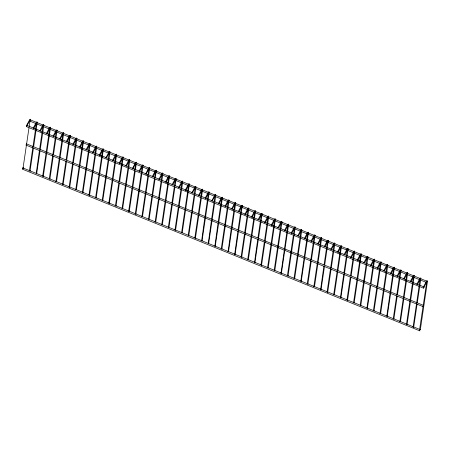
<?xml version="1.0" encoding="UTF-8"?>
<svg xmlns="http://www.w3.org/2000/svg" width="450" height="450" viewBox="0 0 450 450"><rect width="100%" height="100%" fill="white"/><g stroke="black" fill="none" stroke-linecap="round" stroke-linejoin="round"><path stroke-width="0.67" d="M29.616 171.073L30.06 170.955L29.886 170.578L29.441 170.702L36.551 122.282L37.17 122.259L33.84 128.295L33.221 128.047L36.304 122.338L36.984 121.793L37.226 122.434L33.643 146.694M36.231 173.768L36.681 173.43M43.104 176.473L43.116 175.961L42.666 176.085L49.528 129.645M49.719 179.167L49.731 178.65L49.281 178.774L56.396 130.354L57.015 130.331L53.685 136.373L53.066 136.119L56.149 130.416L56.829 129.864L57.071 130.506L53.488 154.766M55.896 181.676L63.011 133.048L63.63 133.02L60.3 139.061L59.681 138.808L62.764 133.104L63.444 132.559L63.681 133.2L60.103 157.455M56.076 181.839L56.52 181.502M62.511 184.371L65.891 161.286M62.685 184.534L63.135 184.196L62.511 184.157M69.12 187.059L75.988 140.406M69.559 187.239L69.57 186.722L69.126 186.846M75.735 189.754L82.856 141.12L83.475 141.097L80.145 147.139L79.526 146.886L82.609 141.182L83.289 140.631L83.526 141.272L79.942 165.532M82.35 192.442L89.212 145.789M82.53 192.606L82.98 192.268L82.356 192.229M88.965 195.137L95.828 148.483M89.404 195.311L89.415 194.799L88.971 194.923M95.58 197.826L102.544 150.48M96.019 198.006L96.03 197.488L95.586 197.612M102.195 200.514L109.058 153.866M102.825 200.34L106.2 177.683M108.81 203.209L115.672 156.555M109.249 203.389L109.26 202.871L108.816 202.995M115.425 205.898L118.806 182.812M115.864 206.078L115.875 205.566L115.431 205.684M122.04 208.592L125.421 185.507M122.67 208.417L129.628 161.499M128.655 211.281L132.036 188.196M135.27 213.975L138.651 190.884M135.709 214.149L135.9 213.801L135.276 213.761M141.885 216.664L145.266 193.579M142.515 216.489L148.444 176.501M148.5 219.358L151.881 196.268M149.13 219.184L155.059 179.196M155.115 222.047L158.496 198.962M161.73 224.736L165.111 201.651M162.169 224.916L162.18 224.404M168.345 227.43L171.726 204.345M168.975 227.256L174.904 187.268M174.96 230.119L178.341 207.034M181.575 232.813L184.956 209.722M188.184 235.502L191.571 212.417M188.814 235.328L195.773 188.409M204.801 217.8L201.594 241.048M208.659 243.405L214.594 203.417M215.274 246.094L222.435 197.786L222.199 197.145L221.518 197.696L218.436 203.4L219.054 203.653L222.204 197.814M221.698 249.137L221.889 248.782L221.451 248.608M228.313 251.831L228.504 251.477L228.066 251.297M234.928 254.52L235.119 254.166M241.543 257.214L241.734 256.86L241.296 256.68M248.158 259.903L248.349 259.549L247.911 259.374M254.773 262.592L254.964 262.243M261.388 265.286L261.399 264.769L260.955 264.892L264.33 242.021M267.564 267.801L268.189 267.84L268.014 267.463L267.57 267.587L274.528 220.449M274.359 270.653L274.809 270.315M287.657 226.53L280.974 273.341L281.419 273.218L288.585 224.702L288.343 224.061L287.662 224.606L284.58 230.31L285.199 230.563L288.529 224.522L287.961 224.449M281.419 273.218L281.244 272.846L280.8 272.97M287.409 275.873L288.034 275.912L287.859 275.535L287.409 275.659L293.349 235.457M294.204 278.724L294.649 278.601L294.474 278.229L294.024 278.347L297.405 255.476M300.819 281.419L301.264 281.081M307.249 283.944L307.879 283.984L307.699 283.607L307.254 283.731L314.218 236.599M313.864 286.639L314.488 286.678L314.314 286.301L313.869 286.425L319.809 246.223M320.659 289.491L321.109 289.153M327.274 292.179L327.718 292.056L327.544 291.684L327.099 291.808L333.956 245.368M333.709 294.711L334.333 294.75L334.159 294.373L333.714 294.497L340.571 248.057M340.504 297.562L340.954 297.225M347.119 300.257L347.563 300.133L347.389 299.756L346.944 299.88L350.325 277.009M353.554 302.782L354.178 302.822L354.004 302.445L353.559 302.569L360.416 256.129M360.349 305.64L360.793 305.516L360.619 305.139L360.174 305.263L367.284 256.843L367.903 256.821L364.579 262.862L363.954 262.609L367.043 256.905L367.718 256.354L367.959 256.995L364.376 281.256M366.964 308.329L367.414 307.991M373.838 311.034L373.849 310.522L373.404 310.646L380.261 264.206M380.014 313.549L380.638 313.588L380.464 313.211L380.019 313.335L387.129 264.915L387.748 264.892L384.418 270.934L383.799 270.681L386.887 264.977L387.562 264.426L387.804 265.067L384.221 289.327M386.809 316.401L387.259 316.069M393.424 319.095L393.868 318.971L393.694 318.594L393.249 318.718L396.624 295.847M399.859 321.621L406.721 274.972M400.298 321.801L400.309 321.289L399.864 321.412M406.474 324.315L413.589 275.681L414.208 275.659L410.878 281.7L410.259 281.447L413.769 275.203L414.264 275.833M406.654 324.478L407.104 324.141M413.089 327.004L419.951 280.35M413.269 327.167L413.713 326.829L413.089 326.79M426.566 283.044L419.423 330.711L419.884 329.462L23.001 167.985L22.539 169.234L22.714 168.998M419.884 329.462L419.884 329.861L420.328 329.738L420.148 329.361L419.704 329.484M109.367 151.785L109.929 151.858L106.267 157.967L105.981 157.646L109.069 151.942L109.749 151.397L109.986 152.038M129.831 160.11L129.336 159.48L125.826 165.724L126.45 165.977L129.774 159.936L129.156 159.958L128.188 166.787M135.827 162.551L136.389 162.624L132.722 168.733L132.441 168.412L135.529 162.709L136.204 162.163L136.446 162.804M142.442 165.24L143.004 165.319L139.674 171.36L139.056 171.107L142.144 165.403L142.819 164.852L143.061 165.493L142.037 172.423M149.057 167.934L149.619 168.007L145.952 174.116L145.671 173.796L148.753 168.092L149.434 167.546L149.676 168.182M155.666 170.623L156.234 170.702L152.904 176.737L152.286 176.49L155.368 170.781L156.049 170.235L156.291 170.876L155.267 177.806M162.281 173.312L162.849 173.391L159.519 179.432L158.901 179.179L161.983 173.475L162.664 172.924L162.906 173.565L161.882 180.501M168.896 176.006L169.464 176.079L166.134 182.121L165.516 181.868L168.598 176.164L169.279 175.618L169.521 176.259L168.497 183.189M175.511 178.695L176.079 178.774L172.749 184.815L172.131 184.562L175.213 178.858L175.894 178.307L176.136 178.948L175.112 185.878M182.126 181.389L182.694 181.463L179.364 187.504L178.746 187.251L181.828 181.547L182.509 181.001L182.745 181.643L181.727 188.572M188.741 184.078L189.309 184.157L185.979 190.198L185.361 189.945L188.443 184.241L189.124 183.69L189.36 184.331L188.336 191.261M195.356 186.773L195.924 186.846L192.257 192.954L191.976 192.634L195.058 186.93L195.739 186.384L195.975 187.026M201.971 189.461L202.539 189.54L199.209 195.581L198.591 195.328L201.673 189.624L202.354 189.073L202.59 189.714L201.566 196.644M208.586 192.156L209.154 192.229L205.824 198.27L205.206 198.017L208.288 192.313L208.969 191.768L209.205 192.403L208.181 199.339M215.201 194.844L215.769 194.923L212.102 201.026L211.821 200.711L214.903 195.002L215.584 194.456L215.82 195.097M221.816 197.533L221.946 197.826M228.431 200.227L228.994 200.301L225.669 206.342L225.045 206.089L228.133 200.385L228.814 199.839L229.05 200.481L228.026 207.411M235.046 202.916L235.609 202.995L232.284 209.036L231.66 208.783L234.748 203.079L235.423 202.528L235.665 203.169L234.641 210.099M241.661 205.611L242.224 205.684L238.899 211.725L238.275 211.472L241.363 205.768L242.038 205.222L242.28 205.864L235.114 254.379M248.276 208.299L248.406 208.586M254.891 210.994L255.454 211.067L252.129 217.108L251.505 216.855L254.593 211.151L255.268 210.606L255.51 211.241L254.486 218.177M261.506 213.683L262.069 213.761L258.739 219.803L258.12 219.549L261.208 213.846L261.883 213.294L262.125 213.936L258.542 238.196M268.121 216.377L268.684 216.45L265.354 222.491L264.735 222.238L267.823 216.534L268.498 215.989L268.74 216.624L261.574 265.146M281.346 221.754L281.914 221.833L278.584 227.874L277.965 227.621L281.048 221.917L281.728 221.366L281.97 222.007L280.946 228.943M301.191 229.832L301.759 229.905L298.429 235.946L297.81 235.693L300.892 229.989L301.573 229.444L301.815 230.085L294.649 278.601M314.421 235.215L314.989 235.288L311.659 241.329L311.04 241.076L314.123 235.373L314.803 234.827L315.039 235.463L311.456 259.723M334.266 243.287L334.834 243.36L331.504 249.401L330.885 249.154L333.968 243.444L334.648 242.899L334.884 243.54L331.301 267.801M354.111 251.359L354.673 251.438L351.349 257.479L350.724 257.226L353.812 251.522L354.488 250.971L354.729 251.612L351.146 275.873M373.956 259.436L374.518 259.509L371.194 265.551L370.569 265.298L373.657 259.594L374.332 259.048L374.574 259.684L370.991 283.944M407.025 272.891L407.593 272.964L404.263 279.006L403.644 278.752L406.727 273.049L407.407 272.503L407.649 273.144L404.066 297.405M23.001 168.384L23.012 167.867L23.445 168.261L23.001 168.384L28.98 127.873M29.183 126.501L29.998 121.005M23.271 167.884L23.04 169.425L419.923 330.896M30.06 170.955L33.435 148.078M39.431 150.519L36.242 173.25M39.634 149.13L43.166 124.971L43.785 124.948L40.455 130.989L39.836 130.736L42.919 125.032L43.599 124.481L43.841 125.123L40.258 149.383M36.675 173.644L40.05 150.773M43.29 176.333L46.665 153.461M46.873 152.078L50.456 127.817L50.214 127.176L49.534 127.721L46.451 133.425L47.07 133.678L50.4 127.637L49.826 127.806M49.905 179.027L53.28 156.15M56.52 181.716L59.895 158.844M66.094 159.896L69.373 137.717M63.135 184.41L66.51 161.533M66.712 160.149L70.296 135.889L70.059 135.248L69.379 135.799L66.296 141.502L66.915 141.756L70.245 135.714L69.671 135.877M69.75 187.099L73.125 164.227M73.328 162.838L76.911 138.583L76.674 137.942L75.994 138.487L72.911 144.191L73.53 144.444L76.86 138.403L76.286 138.566M79.74 166.916L76.359 189.793L76.185 189.416M82.974 192.482L86.355 169.611M86.558 168.221L90.141 143.961L89.904 143.325L89.224 143.871L86.141 149.574L86.76 149.828L90.09 143.786L89.651 144M89.589 195.176L92.97 172.299M93.172 170.916L96.756 146.655L96.519 146.014L95.839 146.559L92.756 152.269L93.375 152.516L96.705 146.481L96.126 146.644M96.204 197.865L99.585 174.994M99.788 173.604L103.371 149.344L103.134 148.703L102.454 149.254L99.371 154.958L99.99 155.211L103.314 149.169L102.741 149.333M106.403 176.299L109.783 153.422M109.434 203.248L112.815 180.371M113.017 178.987L116.601 154.727L116.359 154.086L115.684 154.637L112.596 160.341L113.22 160.594L116.544 154.553L115.971 154.716M119.014 181.429L122.389 158.552M116.049 205.937L119.43 183.066M119.633 181.676L123.216 157.421L122.974 156.78L122.299 157.326L119.211 163.029L119.835 163.282L123.159 157.241L122.586 157.41M125.629 184.118L127.98 168.176M132.244 186.806L135.517 164.627M135.214 171.118L129.279 211.32L129.105 210.943L128.661 211.067M135.422 169.734L136.237 164.188M138.859 189.501L142.234 166.629M135.894 214.014L141.829 173.812M145.474 192.189L148.849 169.318M148.652 175.118L149.468 169.571M152.089 194.884L155.362 172.704M158.698 197.572L162.079 174.701M161.674 181.884L155.739 222.086L155.565 221.709L155.121 221.833M165.313 200.267L168.694 177.39M162.354 224.775L168.289 184.573M171.928 202.956L175.208 180.776M178.543 205.65L181.822 183.465M181.519 189.956L175.584 230.158L175.404 229.787L174.96 229.905M185.158 208.339L188.539 185.468M188.134 192.651L182.199 232.852L182.019 232.476L181.575 232.599M191.773 211.028L194.13 195.086M194.333 193.703L195.154 188.156M194.805 237.982L198.186 215.106M198.388 213.722L201.662 191.542M201.364 198.034L195.424 238.236L194.991 237.842M205.003 216.411L208.384 193.539M207.979 200.722L202.039 240.924L201.864 240.547L201.42 240.671M211.416 220.489L208.209 243.737M211.618 219.105L214.999 196.228M214.796 202.028L215.618 196.481M218.031 223.183L214.824 246.431M218.233 221.794L221.507 199.614M221.265 248.749L224.646 225.872M224.848 224.488L228.223 201.611M221.884 248.996L227.824 208.794M231.255 228.566L228.054 251.814M231.463 227.177L234.838 204.306M228.499 251.691L234.439 211.489M237.87 231.255L234.669 254.503M238.078 229.871L241.453 206.994M241.11 256.821L244.485 233.944M244.693 232.56L248.068 209.689M241.729 257.074L248.895 208.553L248.653 207.911L247.978 208.463L244.89 214.166L245.514 214.419L248.659 208.581M247.725 259.509L251.1 236.638M251.308 235.249L254.683 212.377M248.344 259.762L254.284 219.561M257.715 239.327L254.514 262.581M257.923 237.943L260.274 222.002M260.483 220.612L261.298 215.072M254.959 262.457L258.339 239.58M264.538 240.632L267.812 218.453M268.189 267.84L275.355 219.319L275.113 218.678L274.433 219.223L271.35 224.933L271.969 225.18L275.299 219.139L274.725 219.308M274.185 270.276L281.143 223.144M274.804 270.529L280.738 230.327M293.552 234.073L294.373 228.527M288.034 275.912L295.2 227.391L294.958 226.749L294.277 227.301L291.195 233.004L291.814 233.257L295.144 227.216L294.525 227.239M297.608 254.093L299.964 238.146M300.167 236.762L300.988 231.216M301.264 281.295L304.639 258.418M304.847 257.034L308.424 232.774L308.188 232.132L307.507 232.684L304.425 238.388L305.044 238.641L308.374 232.599L307.755 232.622L300.825 280.901M307.879 283.984L311.254 261.113M320.012 244.834L320.985 238.005L321.604 237.982L318.274 244.024L317.655 243.771L320.738 238.067L321.418 237.516L321.654 238.157L314.488 286.678M323.865 266.243L320.67 288.973M324.067 264.853L327.6 240.694L328.219 240.671L324.889 246.713L324.27 246.459L327.353 240.756L328.033 240.21L328.269 240.846L324.686 265.106M321.103 289.367L324.484 266.496M327.718 292.056L331.099 269.184M334.333 294.75L337.714 271.879M337.916 270.489L341.499 246.229L341.263 245.588L340.582 246.139L337.5 251.843L338.119 252.096L341.449 246.054L340.869 246.218M343.71 274.314L340.515 297.051M343.912 272.931L346.269 256.989M346.472 255.6L347.445 248.771L348.058 248.743L344.734 254.784L344.115 254.531L347.197 248.828L347.878 248.282L348.114 248.923L340.948 297.439M350.527 275.619L353.801 253.44M347.563 300.133L350.944 277.256M354.178 302.822L357.559 279.951M357.761 278.561L361.344 254.306L361.103 253.665L360.428 254.211L357.339 259.914L357.964 260.168L361.288 254.126L360.714 254.289M360.793 305.516L364.174 282.639M370.164 285.081L366.975 307.817M370.373 283.691L373.646 261.512M367.408 308.205L370.789 285.334M374.023 310.899L377.404 288.022M377.606 286.639L381.189 262.378L380.947 261.737L380.272 262.288L377.184 267.992L377.803 268.245L381.133 262.204L380.559 262.367M380.638 313.588L384.013 290.717M387.253 316.277L390.628 293.406M390.836 292.022L394.419 267.761L394.178 267.12L393.497 267.666L390.414 273.375L391.033 273.623L394.363 267.581L393.744 267.609L386.82 315.889M396.832 294.457L400.106 272.278M393.868 318.971L397.243 296.1M397.451 294.711L401.034 270.45L400.793 269.809L400.112 270.36L397.029 276.064L397.648 276.317L400.978 270.276L400.404 270.439M400.483 321.66L403.858 298.789M407.098 324.354L410.473 301.478M410.681 300.094L414.056 277.222M413.713 327.043L417.088 304.172M417.296 302.782L420.879 278.528L420.637 277.886L419.957 278.432L416.874 284.136L417.493 284.389L420.643 278.55M420.328 329.738L427.489 281.216M22.922 168.531L23.001 167.985M30.313 119.903L26.887 125.674L26.606 125.353L29.689 119.649M427.191 281.374L423.771 287.145L423.489 286.83L426.572 281.126M425.891 282.234L29.661 121.028L29.835 120.786M27.062 125.432L26.601 126.681L423.484 288.157L423.866 287.449L423.945 286.909L27.062 125.432L26.601 126.681M26.561 143.882L26.1 145.131L422.983 306.608L423.36 305.899L423.444 305.359L26.561 143.882L26.1 145.131M426.999 281.25L426.538 282.504L426.999 281.25L30.122 119.779L29.661 121.028M423.945 286.909L423.484 288.157M423.444 305.359L422.983 306.608M29.936 119.312L30.555 119.289M426.819 280.789L427.433 280.766M26.606 125.353L27.225 125.606M33.221 128.047L33.84 128.295M39.836 130.736L40.455 130.989M46.451 133.425L47.07 133.678M53.066 136.119L53.685 136.373M59.681 138.808L60.3 139.061M66.296 141.502L66.915 141.756M72.911 144.191L73.53 144.444M79.526 146.886L80.145 147.139M86.141 149.574L86.76 149.828M92.756 152.269L93.375 152.516M99.371 154.958L99.99 155.211M105.981 157.646L106.605 157.899M112.596 160.341L113.22 160.594M119.211 163.029L119.835 163.282M125.826 165.724L126.45 165.977M132.441 168.412L133.059 168.666M139.056 171.107L139.674 171.36M145.671 173.796L146.289 174.049M152.286 176.49L152.904 176.737M158.901 179.179L159.519 179.432M165.516 181.868L166.134 182.121M172.131 184.562L172.749 184.815M178.746 187.251L179.364 187.504M185.361 189.945L185.979 190.198M191.976 192.634L192.594 192.887M198.591 195.328L199.209 195.581M205.206 198.017L205.824 198.27M211.821 200.711L212.439 200.959M218.436 203.4L219.054 203.653M225.045 206.089L225.669 206.342M231.66 208.783L232.284 209.036M238.275 211.472L238.899 211.725M244.89 214.166L245.514 214.419M251.505 216.855L252.129 217.108M258.12 219.549L258.739 219.803M264.735 222.238L265.354 222.491M271.35 224.933L271.969 225.18M277.965 227.621L278.584 227.874M284.58 230.31L285.199 230.563M291.195 233.004L291.814 233.257M297.81 235.693L298.429 235.946M304.425 238.388L305.044 238.641M311.04 241.076L311.659 241.329M317.655 243.771L318.274 244.024M324.27 246.459L324.889 246.713M330.885 249.154L331.504 249.401M337.5 251.843L338.119 252.096M344.115 254.531L344.734 254.784M350.724 257.226L351.349 257.479M357.339 259.914L357.964 260.168M363.954 262.609L364.579 262.862M370.569 265.298L371.194 265.551M377.184 267.992L377.803 268.245M383.799 270.681L384.418 270.934M390.414 273.375L391.033 273.623M397.029 276.064L397.648 276.317M403.644 278.752L404.263 279.006M410.259 281.447L410.878 281.7M416.874 284.136L417.493 284.389M423.489 286.83L424.108 287.083"/></g></svg>
